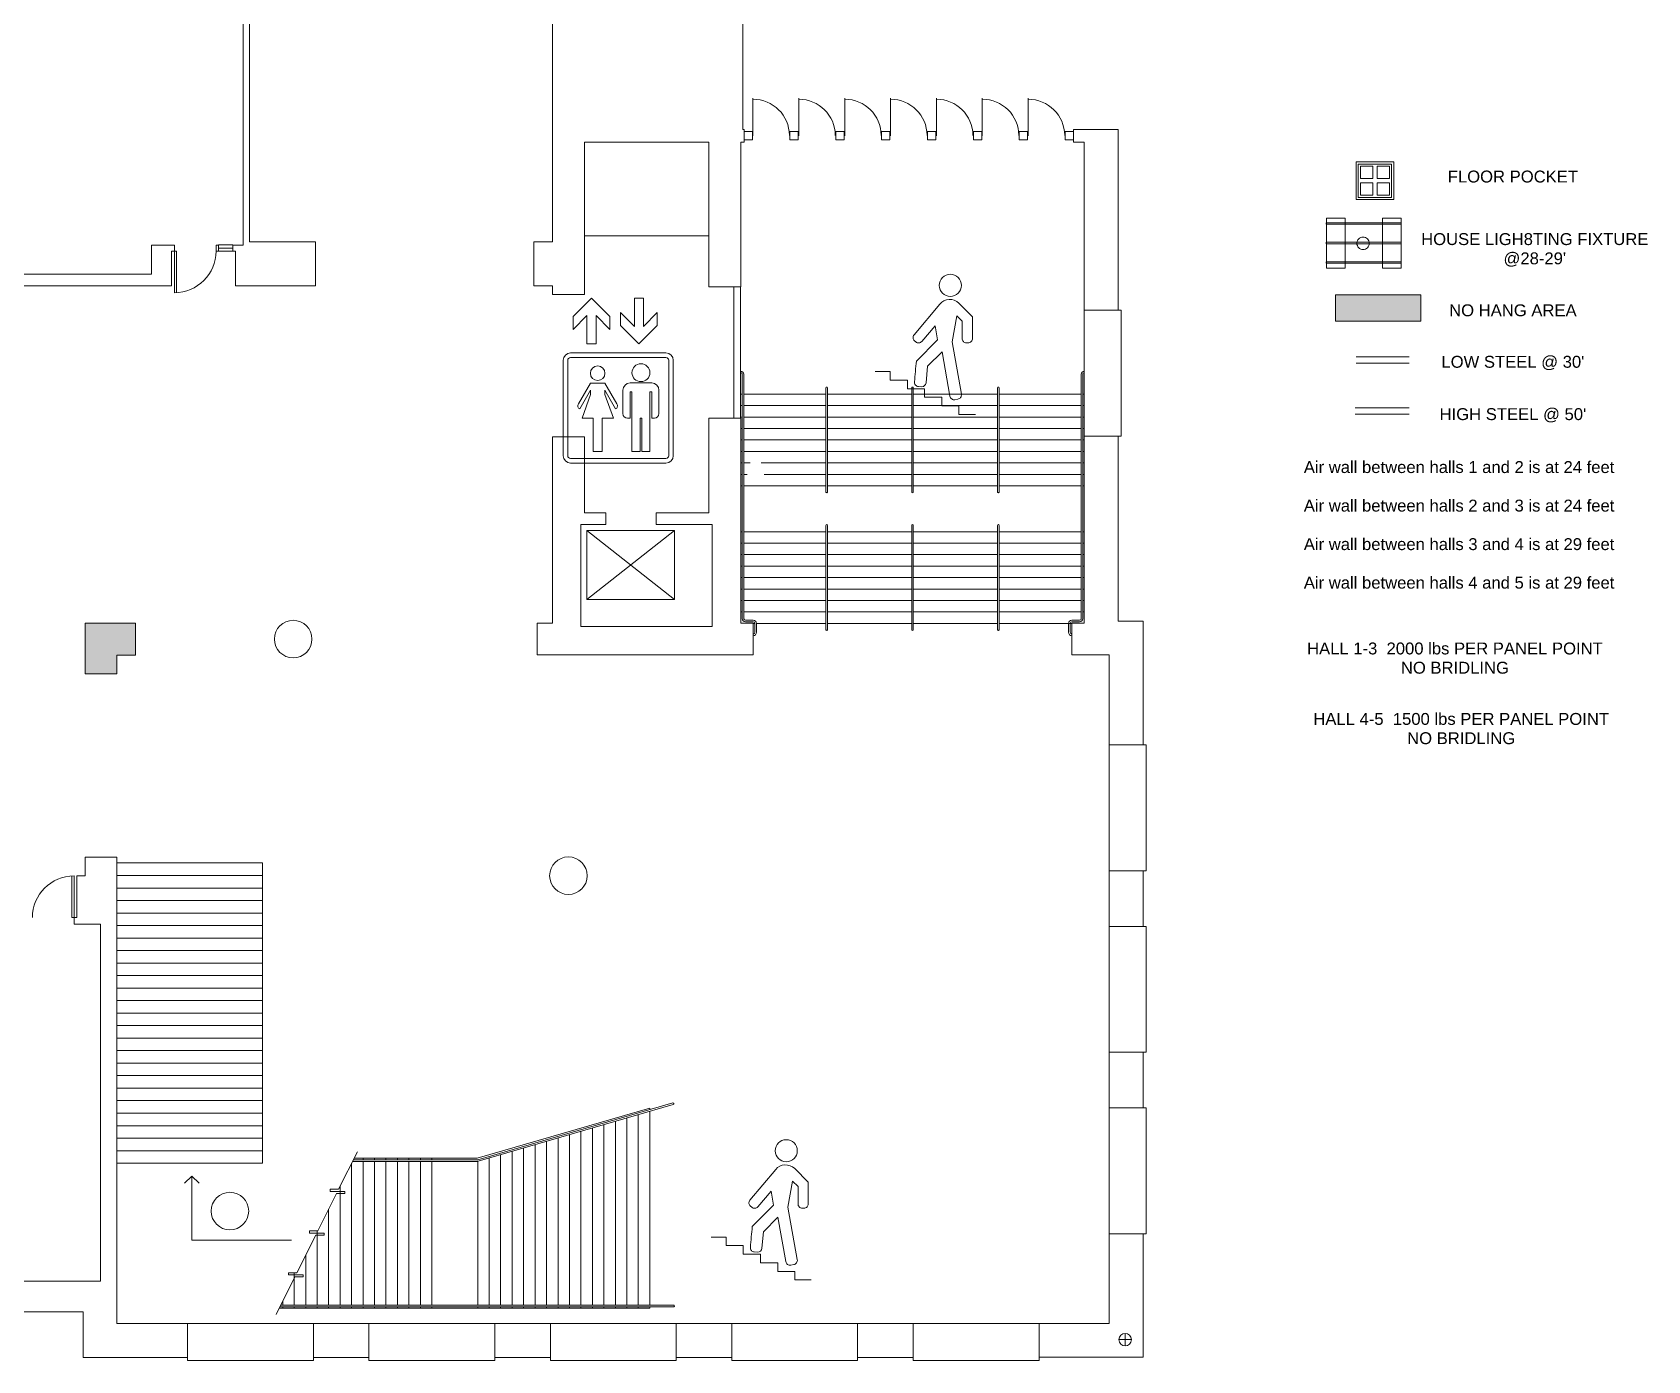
# Model space of a CAD drawing. Header units: inches. Extents: x -10671 to 1761, y -674 to 7170.
# Drawn here: x 211 to 1761, y -674 to 600 of the extents above; entities that cross this region are included whole.
import ezdxf

# ---------------------------------------------------------------- set-up
doc = ezdxf.new("R2010")
doc.units = ezdxf.units.IN
doc.header["$LTSCALE"] = 19.2
doc.header["$MEASUREMENT"] = 0
for name, color, linetype, lineweight in [('DWG-0', 7, 'Continuous', 18), ('DWG-xref', 7, 'Continuous', 18), ('None', 7, 'Continuous', 5), ('Title Block', 7, 'Continuous', 5), ('Venue-Ceiling-Lights', 7, 'Continuous', 5), ('Venue-Walls and Doors', 7, 'Continuous', 5)]:
    doc.layers.add(name, color=color, linetype=linetype, lineweight=lineweight)
doc.layers.add('Venue-Columns', color=7, linetype='Continuous', lineweight=18, true_color=0xc0c0c0)
doc.layers.add('Venue-Text-Facility', color=4, linetype='Continuous', lineweight=5, true_color=0x00ffff)
doc.styles.add('Arial', font='Arial')

# ---------------------------------------------------------------- blocks, each defined once
blk = doc.blocks.new('A-xp01$0$COL-36R')
at = {"layer": 'DWG-0'}
blk.add_circle((0, 0), 18, dxfattribs=at)
blk = doc.blocks.new('A-xp01$0$AD03A')
at = {"layer": 'DWG-0'}
for p, q in [((0, 1), (0, 0)), ((0.049, 0), (0.049, 0.999)), ((0, 0), (0.049, 0))]:
    blk.add_line(p, q, dxfattribs=at)
blk.add_arc((0, 0), 1, 0, 90, dxfattribs=at)
blk = doc.blocks.new('A-xp01$0$AA22B')
at = {"layer": 'DWG-0'}
for p, q in [((0, 0), (0, -4.666)), ((1, 0), (1, -4.666)), ((-1, -5.666), (-1, -6.666))]:
    blk.add_line(p, q, dxfattribs=at)
for radius in [2, 1]:
    blk.add_arc((-1, -4.666), radius, 270, 0, dxfattribs=at)
blk = doc.blocks.new('A-xp01$0$AA22C')
at = {"layer": 'DWG-0'}
for p, q in [((0, 0), (0, -12.666)), ((1, 0), (1, -12.666)), ((-1, -13.666), (-1, -14.666))]:
    blk.add_line(p, q, dxfattribs=at)
for radius in [2, 1]:
    blk.add_arc((-1, -12.666), radius, 270, 0, dxfattribs=at)
blk = doc.blocks.new('A-xp01$0$AD05A')
at = {"layer": 'DWG-0'}
for p, q in [((0, 0), (0.049, 0)), ((0, 0), (0, -1)), ((0.049, -0.999), (0.049, 0))]:
    blk.add_line(p, q, dxfattribs=at)
blk.add_arc((0, 0), 1, 270, 0, dxfattribs=at)
blk = doc.blocks.new('WOMEN')
at = {"layer": 'Venue-Text-Facility'}
for p, q in [((-8, 76), (-21.5, 52.7)), ((-8, 76), (7.8, 76)), ((7.8, 76), (21.2, 52.7)), ((-8, 68), (-20, 47.2)), ((-8, 63.1), (-17.5, 37)), ((-8, 68), (-8, 63.1)), ((7.8, 68), (7.8, 63.1)), ((7.8, 68), (19.8, 47.2)), ((7.8, 63.1), (17.3, 37)), ((-5, 37), (-17.5, 37)), ((-5, 37), (-5, 0)), ((5, 37), (5, 0)), ((17.5, 37), (5, 37)), ((-5, 0), (5, 0))]:
    blk.add_line(p, q, dxfattribs=at)
blk.add_circle((-0.1, 86.9), 8.11, dxfattribs=at)
for centre, start, end in [((-18.4, 50.6), 145.7954, 244.2046), ((18.1, 50.6), 295.7954, 34.2046)]:
    blk.add_arc(centre, 3.74, start, end, dxfattribs=at)
blk = doc.blocks.new('WOMENSROOM')
at = {"layer": 'Venue-Text-Facility'}
blk.add_blockref('WOMEN', (-8.5, -7), dxfattribs=at)
blk = doc.blocks.new('MEN')
at = {"layer": 'Venue-Text-Facility'}
for p, q in [((-2, 76), (22, 76)), ((-10, 42), (-10, 68)), ((-2, 37), (-2, 66)), ((-2, 66), (0, 66)), ((0, 0), (0, 66)), ((20, 66), (20, 0)), ((20, 66), (22, 66)), ((22, 66), (22, 37)), ((30, 68), (30, 42)), ((-2, 37), (-5, 37)), ((11, 37), (9, 37)), ((9, 0), (9, 37)), ((11, 0), (11, 37)), ((25, 37), (22, 37)), ((0, 0), (9, 0)), ((11, 0), (20, 0))]:
    blk.add_line(p, q, dxfattribs=at)
blk.add_circle((10, 87.4), 9.93, dxfattribs=at)
for centre, radius, start, end in [((-2, 68), 8, 90, 180), ((22, 68), 8, 0, 90), ((-5, 42), 5, 180, 270), ((25, 42), 5, 270, 0)]:
    blk.add_arc(centre, radius, start, end, dxfattribs=at)
blk = doc.blocks.new('ELEV')
at = {"layer": 'Venue-Text-Facility'}
for p, q in [((17.9, 102), (6.9, 91)), ((17.9, 102), (28.9, 91)), ((43.59, 85.03), (43.59, 102)), ((49.09, 102), (43.59, 102)), ((49.09, 85.03), (49.09, 102)), ((15.15, 91.48), (6.9, 83.23)), ((6.9, 91), (6.9, 83.23)), ((15.15, 91.48), (15.15, 74.5)), ((20.65, 91.48), (20.65, 74.5)), ((20.65, 91.48), (28.9, 83.23)), ((28.9, 91), (28.9, 83.23)), ((43.59, 85.03), (35.34, 93.28)), ((35.34, 85.5), (35.34, 93.28)), ((49.09, 85.03), (57.34, 93.28)), ((57.34, 85.5), (57.34, 93.28)), ((46.34, 74.5), (35.34, 85.5)), ((46.34, 74.5), (57.34, 85.5)), ((5.32, 69.11), (62.52, 69.11)), ((15.15, 74.5), (20.65, 74.5)), ((0.92, 64.71), (0.92, 7.51)), ((3.67, 64.71), (3.67, 7.51)), ((5.32, 66.36), (62.52, 66.36)), ((64.17, 64.71), (64.17, 7.51)), ((66.92, 64.71), (66.92, 7.51)), ((5.32, 5.86), (62.52, 5.86)), ((5.32, 3.11), (62.52, 3.11))]:
    blk.add_line(p, q, dxfattribs=at)
for centre, radius, start, end in [((5.32, 64.71), 4.4, 90, 180), ((62.52, 64.71), 4.4, 0, 90), ((5.32, 64.71), 1.65, 90, 180), ((62.52, 64.71), 1.65, 0, 90), ((5.32, 7.51), 4.4, 180, 270), ((5.32, 7.51), 1.65, 180, 270), ((62.52, 7.51), 4.4, 270, 0), ((62.52, 7.51), 1.65, 270, 0)]:
    blk.add_arc(centre, radius, start, end, dxfattribs=at)
at = {"layer": 'Venue-Text-Facility', "xscale": 0.5399999999999636, "yscale": 0.5399999999999636, "zscale": 0.5399999999999636}
for name, p in [('WOMENSROOM', (26.24, 13.83)), ('MEN', (42.13, 10.06))]:
    blk.add_blockref(name, p, dxfattribs=at)
blk = doc.blocks.new('STAIRS')
at = {"layer": 'Venue-Text-Facility'}
for p, q in [((69.8, 34.2), (86.3, 34.2)), ((69.8, 25.9), (69.8, 34.2)), ((86.3, 34.2), (86.3, 42.4)), ((86.3, 42.4), (100.6, 42.4)), ((36.8, 17.7), (53.3, 17.7)), ((36.8, 9.4), (36.8, 17.7)), ((53.3, 25.9), (69.8, 25.9)), ((53.3, 17.7), (53.3, 25.9)), ((4.6, 1.3), (20.3, 1.3)), ((20.3, 9.4), (36.8, 9.4)), ((20.3, 1.3), (20.3, 9.4))]:
    blk.add_line(p, q, dxfattribs=at)
at = {"layer": 'Venue-Text-Facility', "flags": 128}
blk.add_lwpolyline([(63.4, 77.7), (38.7, 107.2, 0.210277), (29.8, 111.6, 0.210277), (20.5, 108), (7.4, 94.9), (7.4, 74.2, 0.414214), (11.6, 70), (13.2, 70, 0.414214), (17.3, 74.2), (17.3, 90.8), (22.5, 95.9), (26.9, 70.9), (18, 20.7, 0.414214), (21.4, 15.9), (24.2, 15.4, 0.414214), (29, 18.8), (36.5, 61.4), (50.5, 47.5), (51.9, 31.6, 0.388879), (56, 27.8), (59.2, 28.1, 0.417048), (63, 32.5, -0.002417), (61.2, 52.5), (40.8, 72.8), (43.2, 86.4), (55.9, 71.4, 0.414214), (61.7, 70.9), (62.9, 71.9, 0.414214), (63.4, 77.7)], format="xyb", dxfattribs=at)
at = {"layer": 'Venue-Text-Facility'}
blk.add_circle((28.6, 125.1), 10.6, dxfattribs=at)
blk = doc.blocks.new('Group-2574-1')
at = {"layer": 'Venue-Ceiling-Lights', "color": 7, "linetype": 'Continuous', "lineweight": 5}
for points, invisible_edges in [([(1482, 399.2, 398), (1482.4, 400.3, 398), (1484.6, 403, 398), (1482, 399.2, 398)], 14), ([(1484.6, 393, 398), (1482, 399.2, 398), (1484.6, 403, 398), (1484.6, 393, 398)], 15), ([(1484.6, 403, 388), (1482.4, 400.3, 388), (1482, 396.8, 388), (1484.6, 403, 388)], 15), ([(1484.6, 403, 388), (1482, 396.8, 388), (1484.6, 393, 388), (1484.6, 403, 388)], 15), ([(1482.4, 400.3, 398), (1483.7, 402.2, 398), (1484.6, 403, 398), (1482.4, 400.3, 398)], 13), ([(1484.6, 403, 388), (1483.7, 402.2, 388), (1482.4, 400.3, 388), (1484.6, 403, 388)], 14), ([(1484.6, 403, 398), (1486.7, 403.9, 398), (1487.9, 404, 398), (1484.6, 403, 398)], 13), ([(1484.6, 403, 398), (1487.9, 404, 398), (1492.1, 402.2, 398), (1484.6, 403, 398)], 15), ([(1487.9, 404, 388), (1486.7, 403.9, 388), (1484.6, 403, 388), (1487.9, 404, 388)], 14), ([(1492.1, 402.2, 388), (1487.9, 404, 388), (1484.6, 403, 388), (1492.1, 402.2, 388)], 15), ([(1484.6, 403, 398), (1485.6, 403.5, 398), (1486.7, 403.9, 398), (1484.6, 403, 398)], 12), ([(1486.7, 403.9, 388), (1485.6, 403.5, 388), (1484.6, 403, 388), (1486.7, 403.9, 388)], 12), ([(1492.1, 393.7, 398), (1484.6, 393, 398), (1484.6, 403, 398), (1492.1, 393.7, 398)], 15), ([(1484.6, 403, 398), (1492.1, 402.2, 398), (1492.1, 393.7, 398), (1484.6, 403, 398)], 15), ([(1492.1, 402.2, 388), (1484.6, 403, 388), (1484.6, 393, 388), (1492.1, 402.2, 388)], 15), ([(1487.9, 404, 398), (1489.1, 403.9, 398), (1490.2, 403.5, 398), (1487.9, 404, 398)], 12), ([(1487.9, 404, 398), (1490.2, 403.5, 398), (1492.1, 402.2, 398), (1487.9, 404, 398)], 15), ([(1490.2, 403.5, 388), (1489.1, 403.9, 388), (1487.9, 404, 388), (1490.2, 403.5, 388)], 12), ([(1492.1, 402.2, 388), (1490.2, 403.5, 388), (1487.9, 404, 388), (1492.1, 402.2, 388)], 15), ([(1490.2, 403.5, 398), (1491.2, 403, 398), (1492.1, 402.2, 398), (1490.2, 403.5, 398)], 12), ([(1492.1, 402.2, 388), (1491.2, 403, 388), (1490.2, 403.5, 388), (1492.1, 402.2, 388)], 12), ([(1482, 396.8, 398), (1481.9, 398, 398), (1482, 399.2, 398), (1482, 396.8, 398)], 12), ([(1482, 399.2, 388), (1481.9, 398, 388), (1482, 396.8, 388), (1482, 399.2, 388)], 12), ([(1482.4, 400.3, 388), (1482, 399.2, 388), (1482, 396.8, 388), (1482.4, 400.3, 388)], 14), ([(1482.4, 395.7, 398), (1482, 396.8, 398), (1482, 399.2, 398), (1482.4, 395.7, 398)], 14), ([(1484.6, 393, 398), (1482.4, 395.7, 398), (1482, 399.2, 398), (1484.6, 393, 398)], 15), ([(1482, 396.8, 388), (1482.4, 395.7, 388), (1484.6, 393, 388), (1482, 396.8, 388)], 14), ([(1482.4, 400.3, 398), (1482.9, 401.3, 398), (1483.7, 402.2, 398), (1482.4, 400.3, 398)], 12), ([(1483.7, 402.2, 388), (1482.9, 401.3, 388), (1482.4, 400.3, 388), (1483.7, 402.2, 388)], 12), ([(1483.7, 393.7, 398), (1482.9, 394.7, 398), (1482.4, 395.7, 398), (1483.7, 393.7, 398)], 12), ([(1484.6, 393, 398), (1483.7, 393.7, 398), (1482.4, 395.7, 398), (1484.6, 393, 398)], 14), ([(1482.4, 395.7, 388), (1482.9, 394.7, 388), (1483.7, 393.7, 388), (1482.4, 395.7, 388)], 12), ([(1482.4, 395.7, 388), (1483.7, 393.7, 388), (1484.6, 393, 388), (1482.4, 395.7, 388)], 13), ([(1484.6, 393, 388), (1492.1, 393.7, 388), (1492.1, 402.2, 388), (1484.6, 393, 388)], 15), ([(1492.1, 393.7, 398), (1487.9, 392, 398), (1484.6, 393, 398), (1492.1, 393.7, 398)], 15), ([(1484.6, 393, 388), (1487.9, 392, 388), (1492.1, 393.7, 388), (1484.6, 393, 388)], 15), ([(1486.7, 392.1, 398), (1485.6, 392.4, 398), (1484.6, 393, 398), (1486.7, 392.1, 398)], 12), ([(1487.9, 392, 398), (1486.7, 392.1, 398), (1484.6, 393, 398), (1487.9, 392, 398)], 14), ([(1484.6, 393, 388), (1485.6, 392.4, 388), (1486.7, 392.1, 388), (1484.6, 393, 388)], 12), ([(1484.6, 393, 388), (1486.7, 392.1, 388), (1487.9, 392, 388), (1484.6, 393, 388)], 13), ([(1492.1, 393.7, 398), (1490.2, 392.4, 398), (1487.9, 392, 398), (1492.1, 393.7, 398)], 15), ([(1487.9, 392, 388), (1490.2, 392.4, 388), (1492.1, 393.7, 388), (1487.9, 392, 388)], 15), ([(1490.2, 392.4, 398), (1489.1, 392.1, 398), (1487.9, 392, 398), (1490.2, 392.4, 398)], 12), ([(1487.9, 392, 388), (1489.1, 392.1, 388), (1490.2, 392.4, 388), (1487.9, 392, 388)], 12), ([(1492.1, 393.7, 398), (1491.2, 393, 398), (1490.2, 392.4, 398), (1492.1, 393.7, 398)], 12), ([(1490.2, 392.4, 388), (1491.2, 393, 388), (1492.1, 393.7, 388), (1490.2, 392.4, 388)], 12), ([(1492.1, 402.2, 398), (1492.9, 401.3, 398), (1493.4, 400.3, 398), (1492.1, 402.2, 398)], 12), ([(1492.1, 402.2, 398), (1493.4, 400.3, 398), (1493.8, 399.2, 398), (1492.1, 402.2, 398)], 13), ([(1492.1, 402.2, 398), (1493.8, 399.2, 398), (1493.8, 396.8, 398), (1492.1, 402.2, 398)], 15), ([(1492.1, 402.2, 398), (1493.8, 396.8, 398), (1492.1, 393.7, 398), (1492.1, 402.2, 398)], 15), ([(1493.4, 400.3, 388), (1492.9, 401.3, 388), (1492.1, 402.2, 388), (1493.4, 400.3, 388)], 12), ([(1493.8, 399.2, 388), (1493.4, 400.3, 388), (1492.1, 402.2, 388), (1493.8, 399.2, 388)], 14), ([(1492.1, 393.7, 388), (1493.8, 399.2, 388), (1492.1, 402.2, 388), (1492.1, 393.7, 388)], 15), ([(1492.1, 393.7, 388), (1493.8, 396.8, 388), (1493.8, 399.2, 388), (1492.1, 393.7, 388)], 15), ([(1493.8, 396.8, 398), (1493.4, 395.7, 398), (1492.1, 393.7, 398), (1493.8, 396.8, 398)], 14), ([(1492.1, 393.7, 388), (1493.4, 395.7, 388), (1493.8, 396.8, 388), (1492.1, 393.7, 388)], 13), ([(1493.4, 395.7, 398), (1492.9, 394.7, 398), (1492.1, 393.7, 398), (1493.4, 395.7, 398)], 12), ([(1492.1, 393.7, 388), (1492.9, 394.7, 388), (1493.4, 395.7, 388), (1492.1, 393.7, 388)], 12), ([(1493.8, 399.2, 398), (1493.9, 398, 398), (1493.8, 396.8, 398), (1493.8, 399.2, 398)], 12), ([(1493.8, 396.8, 388), (1493.9, 398, 388), (1493.8, 399.2, 388), (1493.8, 396.8, 388)], 12)]:
    blk.add_3dface(points, dxfattribs=dict(at, invisible_edges=invisible_edges))
for points in [[(1483.7, 402.2, 388), (1483.7, 402.2, 398), (1484.6, 403, 398), (1484.6, 403, 388)], [(1484.6, 403, 388), (1484.6, 403, 398), (1485.6, 403.5, 398), (1485.6, 403.5, 388)], [(1485.6, 403.5, 388), (1485.6, 403.5, 398), (1486.7, 403.9, 398), (1486.7, 403.9, 388)], [(1486.7, 403.9, 388), (1486.7, 403.9, 398), (1487.9, 404, 398), (1487.9, 404, 388)], [(1487.9, 404, 388), (1487.9, 404, 398), (1489.1, 403.9, 398), (1489.1, 403.9, 388)], [(1489.1, 403.9, 388), (1489.1, 403.9, 398), (1490.2, 403.5, 398), (1490.2, 403.5, 388)], [(1490.2, 403.5, 388), (1490.2, 403.5, 398), (1491.2, 403, 398), (1491.2, 403, 388)], [(1491.2, 403, 388), (1491.2, 403, 398), (1492.1, 402.2, 398), (1492.1, 402.2, 388)], [(1481.9, 398, 388), (1481.9, 398, 398), (1482, 399.2, 398), (1482, 399.2, 388)], [(1482, 396.8, 388), (1482, 396.8, 398), (1481.9, 398, 398), (1481.9, 398, 388)], [(1482, 399.2, 388), (1482, 399.2, 398), (1482.4, 400.3, 398), (1482.4, 400.3, 388)], [(1482.4, 395.7, 388), (1482.4, 395.7, 398), (1482, 396.8, 398), (1482, 396.8, 388)], [(1482.4, 400.3, 388), (1482.4, 400.3, 398), (1482.9, 401.3, 398), (1482.9, 401.3, 388)], [(1482.9, 394.7, 388), (1482.9, 394.7, 398), (1482.4, 395.7, 398), (1482.4, 395.7, 388)], [(1482.9, 401.3, 388), (1482.9, 401.3, 398), (1483.7, 402.2, 398), (1483.7, 402.2, 388)], [(1483.7, 393.7, 388), (1483.7, 393.7, 398), (1482.9, 394.7, 398), (1482.9, 394.7, 388)], [(1484.6, 393, 388), (1484.6, 393, 398), (1483.7, 393.7, 398), (1483.7, 393.7, 388)], [(1485.6, 392.4, 388), (1485.6, 392.4, 398), (1484.6, 393, 398), (1484.6, 393, 388)], [(1486.7, 392.1, 388), (1486.7, 392.1, 398), (1485.6, 392.4, 398), (1485.6, 392.4, 388)], [(1487.9, 392, 388), (1487.9, 392, 398), (1486.7, 392.1, 398), (1486.7, 392.1, 388)], [(1489.1, 392.1, 388), (1489.1, 392.1, 398), (1487.9, 392, 398), (1487.9, 392, 388)], [(1490.2, 392.4, 388), (1490.2, 392.4, 398), (1489.1, 392.1, 398), (1489.1, 392.1, 388)], [(1491.2, 393, 388), (1491.2, 393, 398), (1490.2, 392.4, 398), (1490.2, 392.4, 388)], [(1492.1, 393.7, 388), (1492.1, 393.7, 398), (1491.2, 393, 398), (1491.2, 393, 388)], [(1492.1, 402.2, 388), (1492.1, 402.2, 398), (1492.9, 401.3, 398), (1492.9, 401.3, 388)], [(1492.9, 394.7, 388), (1492.9, 394.7, 398), (1492.1, 393.7, 398), (1492.1, 393.7, 388)], [(1492.9, 401.3, 388), (1492.9, 401.3, 398), (1493.4, 400.3, 398), (1493.4, 400.3, 388)], [(1493.4, 395.7, 388), (1493.4, 395.7, 398), (1492.9, 394.7, 398), (1492.9, 394.7, 388)], [(1493.4, 400.3, 388), (1493.4, 400.3, 398), (1493.8, 399.2, 398), (1493.8, 399.2, 388)], [(1493.8, 396.8, 388), (1493.8, 396.8, 398), (1493.4, 395.7, 398), (1493.4, 395.7, 388)], [(1493.8, 399.2, 388), (1493.8, 399.2, 398), (1493.9, 398, 398), (1493.9, 398, 388)], [(1493.9, 398, 388), (1493.9, 398, 398), (1493.8, 396.8, 398), (1493.8, 396.8, 388)]]:
    blk.add_3dface(points, dxfattribs=at)
blk = doc.blocks.new('Group-2575-1')
at = {"layer": 'Venue-Ceiling-Lights', "color": 7, "linetype": 'Continuous', "lineweight": 5}
for points in [[(1452.8, 422.1, 393.9), (1452.8, 422.1, 397.9), (1470.8, 422.1, 397.9), (1470.8, 422.1, 393.9)], [(1452.8, 374.1, 393.9), (1452.8, 374.1, 397.9), (1452.8, 422.1, 397.9), (1452.8, 422.1, 393.9)], [(1452.8, 422.1, 397.9), (1452.8, 374.1, 397.9), (1470.8, 374.1, 397.9), (1470.8, 422.1, 397.9)], [(1470.8, 422.1, 393.9), (1470.8, 374.1, 393.9), (1452.8, 374.1, 393.9), (1452.8, 422.1, 393.9)], [(1470.8, 422.1, 393.9), (1470.8, 422.1, 397.9), (1470.8, 374.1, 397.9), (1470.8, 374.1, 393.9)], [(1470.8, 374.1, 393.9), (1470.8, 374.1, 397.9), (1452.8, 374.1, 397.9), (1452.8, 374.1, 393.9)]]:
    blk.add_3dface(points, dxfattribs=at)
blk = doc.blocks.new('Group-2576-1')
at = {"layer": 'Venue-Ceiling-Lights', "color": 7, "linetype": 'Continuous', "lineweight": 5}
for points in [[(1452.4, 417.7, 398), (1452.4, 417.7, 399), (1524.4, 417.7, 399), (1524.4, 417.7, 398)], [(1452.4, 416.2, 398), (1452.4, 416.2, 399), (1452.4, 417.7, 399), (1452.4, 417.7, 398)], [(1452.4, 417.7, 399), (1452.4, 416.2, 399), (1524.4, 416.2, 399), (1524.4, 417.7, 399)], [(1524.4, 417.7, 398), (1524.4, 416.2, 398), (1452.4, 416.2, 398), (1452.4, 417.7, 398)], [(1524.4, 416.2, 398), (1524.4, 416.2, 399), (1452.4, 416.2, 399), (1452.4, 416.2, 398)], [(1524.4, 417.7, 398), (1524.4, 417.7, 399), (1524.4, 416.2, 399), (1524.4, 416.2, 398)]]:
    blk.add_3dface(points, dxfattribs=at)
blk = doc.blocks.new('Group-2577-1')
at = {"layer": 'Venue-Ceiling-Lights', "color": 7, "linetype": 'Continuous', "lineweight": 5}
for points in [[(1452.4, 398.9, 398), (1452.4, 398.9, 399), (1524.4, 398.9, 399), (1524.4, 398.9, 398)], [(1452.4, 397.4, 398), (1452.4, 397.4, 399), (1452.4, 398.9, 399), (1452.4, 398.9, 398)], [(1452.4, 398.9, 399), (1452.4, 397.4, 399), (1524.4, 397.4, 399), (1524.4, 398.9, 399)], [(1524.4, 398.9, 398), (1524.4, 397.4, 398), (1452.4, 397.4, 398), (1452.4, 398.9, 398)], [(1524.4, 397.4, 398), (1524.4, 397.4, 399), (1452.4, 397.4, 399), (1452.4, 397.4, 398)], [(1524.4, 398.9, 398), (1524.4, 398.9, 399), (1524.4, 397.4, 399), (1524.4, 397.4, 398)]]:
    blk.add_3dface(points, dxfattribs=at)
blk = doc.blocks.new('Group-2578-1')
at = {"layer": 'Venue-Ceiling-Lights', "color": 7, "linetype": 'Continuous', "lineweight": 5}
for points in [[(1452.4, 380.3, 398), (1452.4, 380.3, 399), (1524.4, 380.3, 399), (1524.4, 380.3, 398)], [(1452.4, 378.8, 398), (1452.4, 378.8, 399), (1452.4, 380.3, 399), (1452.4, 380.3, 398)], [(1452.4, 380.3, 399), (1452.4, 378.8, 399), (1524.4, 378.8, 399), (1524.4, 380.3, 399)], [(1524.4, 380.3, 398), (1524.4, 378.8, 398), (1452.4, 378.8, 398), (1452.4, 380.3, 398)], [(1524.4, 378.8, 398), (1524.4, 378.8, 399), (1452.4, 378.8, 399), (1452.4, 378.8, 398)], [(1524.4, 380.3, 398), (1524.4, 380.3, 399), (1524.4, 378.8, 399), (1524.4, 378.8, 398)]]:
    blk.add_3dface(points, dxfattribs=at)
blk = doc.blocks.new('Group-2579-1')
at = {"layer": 'Venue-Ceiling-Lights', "color": 7, "linetype": 'Continuous', "lineweight": 5}
for points in [[(1506.4, 422.1, 393.9), (1506.4, 422.1, 397.9), (1524.4, 422.1, 397.9), (1524.4, 422.1, 393.9)], [(1506.4, 374.1, 393.9), (1506.4, 374.1, 397.9), (1506.4, 422.1, 397.9), (1506.4, 422.1, 393.9)], [(1506.4, 422.1, 397.9), (1506.4, 374.1, 397.9), (1524.4, 374.1, 397.9), (1524.4, 422.1, 397.9)], [(1524.4, 422.1, 393.9), (1524.4, 374.1, 393.9), (1506.4, 374.1, 393.9), (1506.4, 422.1, 393.9)], [(1524.4, 422.1, 393.9), (1524.4, 422.1, 397.9), (1524.4, 374.1, 397.9), (1524.4, 374.1, 393.9)], [(1524.4, 374.1, 393.9), (1524.4, 374.1, 397.9), (1506.4, 374.1, 397.9), (1506.4, 374.1, 393.9)]]:
    blk.add_3dface(points, dxfattribs=at)
blk = doc.blocks.new('Group-2580-1')
at = {"layer": 'Venue-Ceiling-Lights', "color": 7}
for name in ['Group-2575-1', 'Group-2579-1', 'Group-2576-1', 'Group-2574-1', 'Group-2577-1', 'Group-2578-1']:
    blk.add_blockref(name, (0, 0), dxfattribs=at)
blk = doc.blocks.new('Group-2581-1')
at = {"layer": 'Title Block', "color": 7, "linetype": 'Continuous', "lineweight": 15}
for points in [[(1517.3, 440, 0.1), (1517.3, 476, 0.1), (1481.3, 476, 0.1), (1481.3, 440, 0.1), (1517.3, 440, 0.1)], [(1515.3, 442, 0.1), (1515.3, 474, 0.1), (1483.3, 474, 0.1), (1483.3, 442, 0.1), (1515.3, 442, 0.1)], [(1497.3, 472, 0.1), (1497.3, 460, 0.1), (1485.3, 460, 0.1), (1485.3, 472, 0.1), (1497.3, 472, 0.1)], [(1501.3, 472, 0.1), (1501.3, 460, 0.1), (1513.3, 460, 0.1), (1513.3, 472, 0.1), (1501.3, 472, 0.1)], [(1497.3, 444, 0.1), (1497.3, 456, 0.1), (1485.3, 456, 0.1), (1485.3, 444, 0.1), (1497.3, 444, 0.1)], [(1501.3, 444, 0.1), (1501.3, 456, 0.1), (1513.3, 456, 0.1), (1513.3, 444, 0.1), (1501.3, 444, 0.1)]]:
    blk.add_polyline3d(points, dxfattribs=at)

msp = doc.modelspace()

# ---------------------------------------------------------------- hatches: boundary and pattern name
at = {"layer": 'None', "linetype": 'Continuous', "lineweight": 0, "true_color": 0xff0000}
msp.add_hatch(color=1, dxfattribs=at).paths.add_polyline_path([(1461.3, 348.6), (1543.2, 348.6), (1543.2, 323.4), (1461.3, 323.4)])
at = {"layer": 'Venue-Columns', "linetype": 'Continuous', "lineweight": 0, "true_color": 0xc0c0c0}
msp.add_hatch(color=9, dxfattribs=at).paths.add_polyline_path([(310.3, 33.5), (262.2, 33.5), (262.2, -14.9), (292.7, -14.9), (292.7, 3), (310.3, 3)])

# ---------------------------------------------------------------- linework, layer by layer
at = {"layer": 'DWG-xref'}
for p, q in [((1259.7, -647.7), (1259.7, -659.7)), ((1265.7, -653.7), (1253.7, -653.7))]:
    msp.add_line(p, q, dxfattribs=at)
msp.add_circle((1259.7, -653.7), 6, dxfattribs=at)
at = {"layer": 'None', "color": 5, "linetype": 'Continuous', "lineweight": 5, "true_color": 0x0000ff}
for p, q in [((1481.3, 289), (1532, 289)), ((1481.3, 283), (1532, 283))]:
    msp.add_line(p, q, dxfattribs=at)
at = {"layer": 'None', "color": 1, "linetype": 'Continuous', "lineweight": 5, "true_color": 0xff0000}
for p, q in [((1480.4, 240), (1532.2, 240)), ((1480.4, 234), (1532.2, 234))]:
    msp.add_line(p, q, dxfattribs=at)
at = {"layer": 'None', "color": 7, "linetype": 'Continuous', "lineweight": 5, "flags": 128}
msp.add_lwpolyline([(1461.3, 348.6), (1543.2, 348.6), (1543.2, 323.4), (1461.3, 323.4)], close=True, dxfattribs=at)
at = {"layer": 'Venue-Walls and Doors'}
for p, q in [((710.5, 399.5), (710.5, 843.8)), ((893, 507), (893, 843.5)), ((419.7, 399.5), (419.7, 720.3)), ((413.7, 396.3), (413.7, 640.8)), ((894.3, 507), (893, 507)), ((1210.1, 507), (1253, 507)), ((1253, 333.7), (1253, 507)), ((741, 349), (741, 495)), ((741, 495), (860.5, 495)), ((860.5, 356.3), (860.5, 495)), ((891, 356.3), (891, 495)), ((894.3, 495), (891, 495)), ((1220.5, 495), (1210.1, 495)), ((1220.5, 333.7), (1220.5, 495)), ((741, 405), (860.5, 405)), ((325.7, 396.3), (347.7, 396.3)), ((325.7, 396.3), (325.7, 368.3)), ((345, 357), (345, 390.5)), ((345, 390.5), (347.7, 390.5)), ((347.7, 390.5), (347.7, 396.3)), ((387.7, 390.5), (387.7, 396.3)), ((387.7, 396.3), (390.2, 396.3)), ((387.7, 390.5), (390.2, 390.5)), ((403.7, 396.4), (390.2, 396.4)), ((390.2, 390.5), (390.2, 396.3)), ((403.7, 393.4), (390.2, 393.4)), ((403.7, 390.4), (390.2, 390.4)), ((403.7, 396.3), (403.7, 390.5)), ((403.7, 396.3), (413.7, 396.3)), ((403.7, 390.5), (406.5, 390.5)), ((406.5, 390.5), (406.5, 357)), ((483, 399.5), (419.7, 399.5)), ((483, 357), (483, 399.5)), ((692.5, 357), (692.5, 399.5)), ((692.5, 399.5), (710.5, 399.5)), ((325.7, 368.3), (-3.2, 368.3)), ((345, 357), (0, 357)), ((483, 357), (406.5, 357)), ((710.5, 357), (692.5, 357)), ((710.5, 349), (710.5, 357)), ((741, 349), (710.5, 349)), ((891, 356.3), (860.5, 356.3)), ((884.5, 230.3), (884.5, 356.3)), ((890.9, 230.3), (890.9, 356.3)), ((1220.5, 212.9), (1220.5, 333.7)), ((1253, 333.7), (1220.5, 333.7)), ((1256, 333.7), (1253, 333.7)), ((1256, 333.7), (1256, 212.9)), ((891, 253.3), (892.5, 253.3)), ((892.5, 37.8), (892.5, 253.3)), ((894, 253.3), (894, 37.8)), ((894, 253.3), (972.6, 253.3)), ((972.6, 159.3), (972.6, 259.3)), ((974.1, 259.3), (974.1, 159.3)), ((974.1, 253.3), (1055, 253.3)), ((1055, 159.3), (1055, 259.3)), ((1056.5, 259.3), (1056.5, 159.3)), ((1056.5, 253.3), (1137.4, 253.3)), ((1137.4, 159.3), (1137.4, 259.3)), ((1138.9, 259.3), (1138.9, 159.3)), ((1138.9, 253.3), (1217.5, 253.3)), ((1217.5, 37.9), (1217.5, 253.3)), ((1219, 253.3), (1219, 37.8)), ((1219, 253.3), (1220.5, 253.3)), ((891, 242.3), (892.5, 242.3)), ((894, 242.3), (972.6, 242.3)), ((974.1, 242.3), (1055, 242.3)), ((1056.5, 242.3), (1137.4, 242.3)), ((1138.9, 242.3), (1217.5, 242.3)), ((1219, 242.3), (1220.5, 242.3)), ((891, 230.3), (860.5, 230.3)), ((860.5, 139.5), (860.5, 230.3)), ((891, 231.3), (892.5, 231.3)), ((891, 33.6), (891, 230.3)), ((891, 220.3), (892.5, 220.3)), ((894, 231.3), (972.6, 231.3)), ((894, 220.3), (972.6, 220.3)), ((974.1, 231.3), (1055, 231.3)), ((974.1, 220.3), (1055, 220.3)), ((1056.5, 231.3), (1137.4, 231.3)), ((1056.5, 220.3), (1137.4, 220.3)), ((1138.9, 231.3), (1217.5, 231.3)), ((1138.9, 220.3), (1217.5, 220.3)), ((1219, 231.3), (1220.5, 231.3)), ((1219, 220.3), (1220.5, 220.3)), ((710.5, 33.6), (710.5, 212.3)), ((741, 212.3), (710.5, 212.3)), ((741, 139.5), (741, 212.3)), ((891, 209.3), (892.5, 209.3)), ((894, 209.3), (972.6, 209.3)), ((974.1, 209.3), (1055, 209.3)), ((1056.5, 209.3), (1137.4, 209.3)), ((1138.9, 209.3), (1217.5, 209.3)), ((1219, 209.3), (1220.5, 209.3)), ((1220.5, 33.6), (1220.5, 212.9)), ((1253, 212.9), (1220.5, 212.9)), ((1253, 35.5), (1253, 212.9)), ((1256, 212.9), (1253, 212.9)), ((891, 198.3), (892.5, 198.3)), ((891, 187.3), (892.5, 187.3)), ((894, 198.3), (972.6, 198.3)), ((894, 187.3), (900, 187.3)), ((910.7, 187.3), (972.6, 187.3)), ((974.1, 198.3), (1055, 198.3)), ((974.1, 187.3), (1055, 187.3)), ((1056.5, 198.3), (1137.4, 198.3)), ((1056.5, 187.3), (1137.4, 187.3)), ((1138.9, 198.3), (1217.5, 198.3)), ((1138.9, 187.3), (1217.5, 187.3)), ((1219, 198.3), (1220.5, 198.3)), ((1219, 187.3), (1220.5, 187.3)), ((891, 176.3), (892.5, 176.3)), ((894, 176.3), (897.2, 176.3)), ((913.5, 176.3), (972.6, 176.3)), ((974.1, 176.3), (1055, 176.3)), ((1056.5, 176.3), (1137.4, 176.3)), ((1138.9, 176.3), (1217.5, 176.3)), ((1219, 176.3), (1220.5, 176.3)), ((891, 165.3), (892.5, 165.3)), ((894, 165.3), (972.6, 165.3)), ((974.1, 165.3), (1055, 165.3)), ((1056.5, 165.3), (1137.4, 165.3)), ((1138.9, 165.3), (1217.5, 165.3)), ((1219, 165.3), (1220.5, 165.3)), ((761.7, 139.5), (741, 139.5)), ((761.7, 128.3), (761.7, 139.5)), ((860.5, 139.5), (809.7, 139.5)), ((809.7, 128.3), (809.7, 139.5)), ((737.7, 30.3), (737.7, 128.3)), ((761.7, 128.3), (737.7, 128.3)), ((863.7, 128.3), (809.7, 128.3)), ((863.7, 30.3), (863.7, 128.3)), ((972.6, 27.3), (972.6, 127.3)), ((974.1, 127.3), (974.1, 27.3)), ((1055, 27.3), (1055, 127.3)), ((1056.5, 127.3), (1056.5, 27.3)), ((1137.4, 27.3), (1137.4, 127.3)), ((1138.9, 127.3), (1138.9, 27.3)), ((743.3, 122.4), (827.3, 56.4)), ((743.3, 56.4), (827.3, 122.4)), ((743.3, 56.4), (743.3, 122.4)), ((743.3, 122.4), (827.3, 122.4)), ((827.3, 122.4), (827.3, 56.4)), ((891, 121.3), (892.5, 121.3)), ((891, 110.3), (892.5, 110.3)), ((894, 121.3), (972.6, 121.3)), ((894, 110.3), (972.6, 110.3)), ((974.1, 121.3), (1055, 121.3)), ((974.1, 110.3), (1055, 110.3)), ((1056.5, 121.3), (1137.4, 121.3)), ((1056.5, 110.3), (1137.4, 110.3)), ((1138.9, 121.3), (1217.5, 121.3)), ((1138.9, 110.3), (1217.5, 110.3)), ((1219, 121.3), (1220.5, 121.3)), ((1219, 110.3), (1220.5, 110.3)), ((891, 99.3), (892.5, 99.3)), ((894, 99.3), (972.6, 99.3)), ((974.1, 99.3), (1055, 99.3)), ((1056.5, 99.3), (1137.4, 99.3)), ((1138.9, 99.3), (1217.5, 99.3)), ((1219, 99.3), (1220.5, 99.3)), ((891, 88.3), (892.5, 88.3)), ((894, 88.3), (972.6, 88.3)), ((974.1, 88.3), (1055, 88.3)), ((1056.5, 88.3), (1137.4, 88.3)), ((1138.9, 88.3), (1217.5, 88.3)), ((1219, 88.3), (1220.5, 88.3)), ((891, 77.3), (892.5, 77.3)), ((891, 66.3), (892.5, 66.3)), ((894, 77.3), (972.6, 77.3)), ((894, 66.3), (972.6, 66.3)), ((974.1, 77.3), (1055, 77.3)), ((974.1, 66.3), (1055, 66.3)), ((1056.5, 77.3), (1137.4, 77.3)), ((1056.5, 66.3), (1137.4, 66.3)), ((1138.9, 77.3), (1217.5, 77.3)), ((1138.9, 66.3), (1217.5, 66.3)), ((1219, 77.3), (1220.5, 77.3)), ((1219, 66.3), (1220.5, 66.3)), ((827.3, 56.4), (743.3, 56.4)), ((891, 55.3), (892.5, 55.3)), ((894, 55.3), (972.6, 55.3)), ((974.1, 55.3), (1055, 55.3)), ((1056.5, 55.3), (1137.4, 55.3)), ((1138.9, 55.3), (1217.5, 55.3)), ((1219, 55.3), (1220.5, 55.3)), ((262.2, 33.5), (262.2, -14.9)), ((310.3, 33.5), (262.2, 33.5)), ((310.3, 3), (310.3, 33.5)), ((695.7, 3.1), (695.7, 33.6)), ((710.5, 33.6), (695.7, 33.6)), ((891, 44.3), (892.5, 44.3)), ((903, 33.6), (891, 33.6)), ((894, 44.3), (972.6, 44.3)), ((895.5, 36.3), (903, 36.3)), ((895.5, 34.8), (903, 34.8)), ((903, 33.6), (900.3, 33.6)), ((904.5, 44.3), (903, 44.3)), ((903, 33.6), (903, 3.1)), ((903, 33.3), (904.5, 33.3)), ((904.5, 32.3), (904.5, 33.3)), ((906, 33.3), (972.6, 33.3)), ((906, 32.3), (906, 33.3)), ((974.1, 44.3), (1055, 44.3)), ((974.1, 33.3), (1055, 33.3)), ((1056.5, 44.3), (1137.4, 44.3)), ((1056.5, 33.3), (1137.4, 33.3)), ((1138.9, 44.3), (1217.5, 44.3)), ((1138.9, 33.3), (1208.5, 33.3)), ((1205.5, 32.3), (1205.5, 33.3)), ((1208.5, 33.3), (1207, 33.3)), ((1207, 32.3), (1207, 33.3)), ((1216, 36.3), (1208.5, 36.3)), ((1216, 34.8), (1208.5, 34.8)), ((1208.5, 33.6), (1208.5, 3.1)), ((1208.5, 33.6), (1220.5, 33.6)), ((1219, 44.3), (1220.5, 44.3)), ((1253, 35.5), (1277, 35.5)), ((1277, -83.3), (1277, 35.5)), ((863.7, 30.3), (737.7, 30.3)), ((292.7, 3), (310.3, 3)), ((292.7, 3), (292.7, -14.9)), ((695.7, 3.1), (903, 3.1)), ((1244.5, 3.1), (1208.5, 3.1)), ((1244.5, -638.4), (1244.5, 3.1)), ((292.7, -14.9), (262.2, -14.9)), ((1277, -83.3), (1244.5, -83.3)), ((1280, -83.3), (1277, -83.3)), ((1280, -204.1), (1280, -83.3)), ((262.2, -208.8), (262.2, -190.8)), ((292.7, -190.8), (262.2, -190.8)), ((292.7, -638.4), (292.7, -190.8)), ((432.3, -196.5), (292.7, -196.5)), ((432.3, -484.5), (432.3, -196.5)), ((254.2, -248.9), (254.2, -208.8)), ((262.2, -208.8), (254.2, -208.8)), ((432.3, -208.5), (292.7, -208.5)), ((1280, -204.1), (1244.5, -204.1)), ((1277, -257.3), (1277, -204.1)), ((432.3, -220.5), (292.7, -220.5)), ((432.3, -232.5), (292.7, -232.5)), ((432.3, -244.5), (292.7, -244.5)), ((251.5, -248.9), (254.2, -248.9)), ((251.5, -248.9), (251.5, -255.1)), ((277, -255.1), (251.5, -255.1)), ((277, -597.7), (277, -255.1)), ((432.3, -256.5), (292.7, -256.5)), ((1277, -257.3), (1244.5, -257.3)), ((1280, -257.3), (1277, -257.3)), ((1280, -378.1), (1280, -257.3)), ((432.3, -268.5), (292.7, -268.5)), ((432.3, -280.5), (292.7, -280.5)), ((432.3, -292.5), (292.7, -292.5)), ((432.3, -304.5), (292.7, -304.5)), ((432.3, -316.5), (292.7, -316.5)), ((432.3, -328.5), (292.7, -328.5)), ((432.3, -340.5), (292.7, -340.5)), ((432.3, -352.5), (292.7, -352.5)), ((432.3, -364.5), (292.7, -364.5)), ((432.3, -376.5), (292.7, -376.5)), ((1277, -378.1), (1244.5, -378.1)), ((1277, -431.3), (1277, -378.1)), ((1280, -378.1), (1277, -378.1)), ((432.3, -388.5), (292.7, -388.5)), ((432.3, -400.5), (292.7, -400.5)), ((432.3, -412.5), (292.7, -412.5)), ((432.3, -424.5), (292.7, -424.5)), ((803.7, -431.6), (638.3, -479.7)), ((825.8, -426.7), (638.7, -481.1)), ((826.3, -428.2), (639.2, -482.6)), ((803.7, -431.6), (803.7, -433.1)), ((1277, -431.3), (1244.5, -431.3)), ((1280, -431.3), (1277, -431.3)), ((1280, -552.1), (1280, -431.3)), ((432.3, -436.5), (292.7, -436.5)), ((432.3, -448.5), (292.7, -448.5)), ((759.7, -447.5), (759.7, -620.7)), ((770.7, -444.3), (770.7, -620.7)), ((781.7, -441.1), (781.7, -620.7)), ((792.7, -437.9), (792.7, -620.7)), ((803.7, -434.7), (803.7, -620.7)), ((432.3, -460.5), (292.7, -460.5)), ((704.7, -463.5), (704.7, -620.7)), ((715.7, -460.3), (715.7, -620.7)), ((726.7, -457.1), (726.7, -620.7)), ((737.7, -453.9), (737.7, -620.7)), ((748.7, -450.7), (748.7, -620.7)), ((432.3, -472.5), (292.7, -472.5)), ((638.3, -479.7), (520.2, -479.7)), ((528.7, -479.7), (528.7, -481.2)), ((539.7, -479.7), (539.7, -481.2)), ((550.7, -479.7), (550.7, -481.2)), ((561.7, -479.7), (561.7, -481.2)), ((572.7, -479.7), (572.7, -481.2)), ((583.7, -479.7), (583.7, -481.2)), ((594.7, -479.7), (594.7, -481.2)), ((649.7, -479.5), (649.7, -620.7)), ((660.7, -476.3), (660.7, -620.7)), ((671.7, -473.1), (671.7, -620.7)), ((682.7, -469.9), (682.7, -620.7)), ((693.7, -466.7), (693.7, -620.7)), ((432.3, -484.5), (292.7, -484.5)), ((517.7, -484.6), (517.7, -620.7)), ((638.3, -482.7), (518.7, -482.7)), ((638.3, -481.2), (519.5, -481.2)), ((528.7, -482.7), (528.7, -620.7)), ((539.7, -482.7), (539.7, -620.7)), ((550.7, -482.7), (550.7, -620.7)), ((561.7, -482.7), (561.7, -620.7)), ((572.7, -482.7), (572.7, -620.7)), ((583.7, -482.7), (583.7, -620.7)), ((594.7, -482.7), (594.7, -620.7)), ((638.7, -482.7), (638.7, -620.7)), ((364.6, -558.2), (364.6, -496.8)), ((506.7, -506.6), (506.7, -620.7)), ((495.7, -528.6), (495.7, -620.7)), ((484.7, -549.5), (484.7, -620.7)), ((1277, -552.1), (1244.5, -552.1)), ((1277, -670.7), (1277, -552.1)), ((1280, -552.1), (1277, -552.1)), ((460.1, -558.2), (364.6, -558.2)), ((473.7, -572.6), (473.7, -620.7)), ((277, -597.7), (85.7, -597.7)), ((462.7, -589.5), (462.7, -620.7)), ((451.7, -616.6), (451.7, -620.7)), ((260.2, -627), (85.7, -627)), ((260.2, -627), (260.2, -671)), ((448.2, -623.7), (803.7, -623.7)), ((449, -622.2), (826.7, -622.2)), ((449.7, -620.7), (826.7, -620.7)), ((451.7, -622.2), (451.7, -623.7)), ((462.7, -622.2), (462.7, -623.7)), ((473.7, -622.2), (473.7, -623.7)), ((484.7, -622.2), (484.7, -623.7)), ((495.7, -622.2), (495.7, -623.7)), ((506.7, -622.2), (506.7, -623.7)), ((517.7, -622.2), (517.7, -623.7)), ((528.7, -622.2), (528.7, -623.7)), ((539.7, -622.2), (539.7, -623.7)), ((550.7, -622.2), (550.7, -623.7)), ((561.7, -622.2), (561.7, -623.7)), ((572.7, -622.2), (572.7, -623.7)), ((583.7, -622.2), (583.7, -623.7)), ((594.7, -622.2), (594.7, -623.7)), ((638.7, -622.2), (638.7, -623.7)), ((649.7, -622.2), (649.7, -623.7)), ((660.7, -622.2), (660.7, -623.7)), ((671.7, -622.2), (671.7, -623.7)), ((682.7, -622.2), (682.7, -623.7)), ((693.7, -622.2), (693.7, -623.7)), ((704.7, -622.2), (704.7, -623.7)), ((715.7, -622.2), (715.7, -623.7)), ((726.7, -622.2), (726.7, -623.7)), ((737.7, -622.2), (737.7, -623.7)), ((748.7, -622.2), (748.7, -623.7)), ((759.7, -622.2), (759.7, -623.7)), ((770.7, -622.2), (770.7, -623.7)), ((781.7, -622.2), (781.7, -623.7)), ((792.7, -622.2), (792.7, -623.7)), ((803.7, -622.2), (803.7, -623.7)), ((292.7, -638.4), (1244.5, -638.4)), ((360.4, -673.9), (360.4, -638.4)), ((481.1, -671), (481.1, -638.4)), ((534.4, -670.9), (534.4, -638.4)), ((655.1, -671), (655.1, -638.4)), ((708.4, -670.9), (708.4, -638.4)), ((829.1, -673.9), (829.1, -638.4)), ((882.4, -673.9), (882.4, -638.4)), ((1003.1, -670.9), (1003.1, -638.4)), ((1056.4, -670.9), (1056.4, -638.4)), ((1177.1, -673.9), (1177.1, -638.4)), ((260.2, -671), (360.4, -671)), ((360.4, -673.9), (481.1, -673.9)), ((481.1, -670.9), (534.4, -670.9)), ((481.1, -673.9), (481.1, -670.9)), ((534.4, -673.9), (534.4, -670.9)), ((534.4, -673.9), (655.1, -673.9)), ((655.1, -673.9), (655.1, -670.9)), ((655.1, -670.9), (708.4, -670.9)), ((708.4, -673.9), (708.4, -670.9)), ((708.4, -673.9), (829.1, -673.9)), ((829.1, -670.9), (882.4, -670.9)), ((882.4, -673.9), (1003.1, -673.9)), ((1003.1, -673.9), (1003.1, -670.9)), ((1003.1, -670.9), (1056.4, -670.9)), ((1056.4, -673.9), (1056.4, -670.9)), ((1056.4, -673.9), (1177.1, -673.9)), ((1177.2, -670.7), (1277, -670.7))]:
    msp.add_line(p, q, dxfattribs=at)
at = {"layer": 'Venue-Walls and Doors', "linetype": 'Continuous'}
for p, q in [((902.7, 501.2), (902.7, 537.2)), ((946.7, 501.2), (946.7, 537.2)), ((946.7, 501.2), (946.7, 537.2)), ((990.7, 501.2), (990.7, 537.2)), ((1034.7, 501.2), (1034.7, 537.2)), ((1078.7, 501.2), (1078.7, 537.2)), ((1122.7, 501.2), (1122.7, 537.2)), ((1166.7, 501.2), (1166.7, 537.2)), ((894.3, 495), (894.3, 507)), ((1210.1, 497.1), (1202.1, 497.1)), ((1210.1, 495), (1210.1, 507))]:
    msp.add_line(p, q, dxfattribs=at)
at = {"layer": 'Venue-Walls and Doors', "linetype": 'Continuous', "flags": 128}
for points in [[(894.3, 505.3), (902.3, 505.3), (902.3, 497.3), (894.3, 497.3)], [(938.1, 497.1), (938.1, 505.1), (946.1, 505.1), (946.1, 497.1), (938.1, 497.1)], [(982.1, 497.1), (982.1, 505.1), (990.1, 505.1), (990.1, 497.1), (982.1, 497.1)], [(1026.1, 497.1), (1026.1, 505.1), (1034.1, 505.1), (1034.1, 497.1), (1026.1, 497.1)], [(1070.1, 497.1), (1070.1, 505.1), (1078.1, 505.1), (1078.1, 497.1), (1070.1, 497.1)], [(1114.1, 497.1), (1114.1, 505.1), (1122.1, 505.1), (1122.1, 497.1), (1114.1, 497.1)], [(1158.1, 497.1), (1158.1, 505.1), (1166.1, 505.1), (1166.1, 497.1), (1158.1, 497.1)], [(1202.1, 497.1), (1202.1, 505.1), (1210.1, 505.1)]]:
    msp.add_lwpolyline(points, dxfattribs=at)
at = {"layer": 'Venue-Walls and Doors', "flags": 128}
for points in [[(445.3, -629.5), (463.3, -593.5), (471.3, -593.5), (471.3, -591.5), (457.3, -591.5), (457.3, -589.5), (465.3, -589.5), (483.3, -553.5), (491.3, -553.5), (491.3, -551.5), (477.3, -551.5), (477.3, -549.5), (485.3, -549.5), (503.3, -513.5), (511.3, -513.5), (511.3, -511.5), (497.3, -511.5), (497.3, -509.5), (505.3, -509.5), (523.3, -473.5)], [(357.6, -503.7), (364.6, -496.8), (371.4, -503.6)]]:
    msp.add_lwpolyline(points, dxfattribs=at)
at = {"layer": 'Venue-Walls and Doors', "linetype": 'Continuous'}
for centre in [(902.7, 501.2), (946.7, 501.2), (946.7, 501.2), (990.7, 501.2), (1034.7, 501.2), (1078.7, 501.2), (1122.7, 501.2), (1166.7, 501.2)]:
    msp.add_arc(centre, 35, 0.5004, 90, dxfattribs=at)
at = {"layer": 'Venue-Walls and Doors'}
for centre, radius, start, end in [((973.4, 259.3), 0.75, 0, 180), ((1055.7, 259.3), 0.75, 0, 180), ((1138.1, 259.3), 0.75, 0, 180), ((973.4, 159.3), 0.75, 180, 0), ((1055.7, 159.3), 0.75, 180, 0), ((1138.1, 159.3), 0.75, 180, 0), ((973.4, 127.3), 0.75, 0, 180), ((1055.7, 127.3), 0.75, 0, 180), ((1138.1, 127.3), 0.75, 0, 180), ((895.5, 37.8), 3, 180, 270), ((895.5, 37.8), 1.5, 180, 270), ((903, 33.3), 3, 0, 90), ((903, 33.3), 1.5, 0, 90), ((1208.5, 33.3), 3, 90, 180), ((1208.5, 33.3), 1.5, 90, 180), ((1216, 37.8), 1.5, 270, 0), ((1216, 37.8), 3, 270, 0), ((973.4, 27.3), 0.75, 180, 0), ((1055.7, 27.3), 0.75, 180, 0), ((1138.1, 27.3), 0.75, 180, 0), ((826, -427.4), 0.75, 286.7539, 105.6864), ((638.3, -479.7), 1.5, 270, 286.2202), ((638.3, -479.7), 3, 270, 286.2202), ((826.7, -621.5), 0.75, 270, 90)]:
    msp.add_arc(centre, radius, start, end, dxfattribs=at)

# ---------------------------------------------------------------- block references
at = {"layer": 'Title Block', "color": 7}
msp.add_blockref('Group-2581-1', (0, 0), dxfattribs=at)
at = {"layer": 'Venue-Ceiling-Lights', "color": 7}
msp.add_blockref('Group-2580-1', (0, 0), dxfattribs=at)
at = {"layer": 'Venue-Columns', "rotation": 90}
for p in [(461.7, 18.3), (725.7, -208.7), (401, -530.4)]:
    msp.add_blockref('A-xp01$0$COL-36R', p, dxfattribs=at)
at = {"layer": 'Venue-Text-Facility', "xscale": -1}
for p in [(1120.6, 232.5), (963.2, -597.7)]:
    msp.add_blockref('STAIRS', p, dxfattribs=at)
at = {"layer": 'Venue-Text-Facility', "xscale": 1.6, "yscale": 1.6, "zscale": 1.6}
msp.add_blockref('ELEV', (719.2, 182.2), dxfattribs=at)
at = {"layer": 'Venue-Walls and Doors', "xscale": 40, "yscale": 40, "zscale": 40}
msp.add_blockref('A-xp01$0$AD05A', (347.7, 390.5), dxfattribs=at)
at = {"layer": 'Venue-Walls and Doors', "xscale": -1.5, "yscale": 1.5, "rotation": 180}
msp.add_blockref('A-xp01$0$AA22C', (892.5, 253.3), dxfattribs=at)
at = {"layer": 'Venue-Walls and Doors', "xscale": 1.5, "yscale": 1.5, "zscale": 1.5, "rotation": 180}
msp.add_blockref('A-xp01$0$AA22C', (1219, 253.3), dxfattribs=at)
at = {"layer": 'Venue-Walls and Doors'}
for name, p, xscale, yscale in [('A-xp01$0$AA22B', (904.5, 33.3), 1.5, 1.8), ('A-xp01$0$AA22B', (1207, 33.3), -1.5, 1.8), ('A-xp01$0$AD03A', (251.5, -248.9), -40, 40)]:
    msp.add_blockref(name, p, dxfattribs=dict(at, xscale=xscale, yscale=yscale))

# ---------------------------------------------------------------- texts
at = {"layer": 'None', "color": 7, "char_height": 11.417, "attachment_point": 2, "line_spacing_factor": 0.970891, "style": 'Arial'}
for s, insert in [('FLOOR POCKET', (1631.6, 467.7)), ("HOUSE LIGH8TING FIXTURE \\P@28-29'", (1652.6, 407.7)), ('NO HANG AREA', (1631.6, 339.4)), ("LOW STEEL @ 30'", (1631.6, 290)), ("HIGH STEEL @ 50'", (1631.6, 239.8)), ('HALL 1-3  2000 lbs PER PANEL POINT\\PNO BRIDLING', (1576, 15)), ('HALL 4-5  1500 lbs PER PANEL POINT\\PNO BRIDLING', (1582, -52.6))]:
    msp.add_mtext(s, dxfattribs=dict(at, insert=insert))
at = {"layer": 'Venue-Ceiling-Lights', "color": 7, "insert": (1580, 189), "char_height": 11.417, "attachment_point": 2, "line_spacing_factor": 0.970891, "style": 'Arial'}
msp.add_mtext('Air wall between halls 1 and 2 is at 24 feet\\P \\PAir wall between halls 2 and 3 is at 24 feet\\P\\PAir wall between halls 3 and 4 is at 29 feet\\P\\PAir wall between halls 4 and 5 is at 29 feet', dxfattribs=at)

doc.saveas('drawing.dxf')
